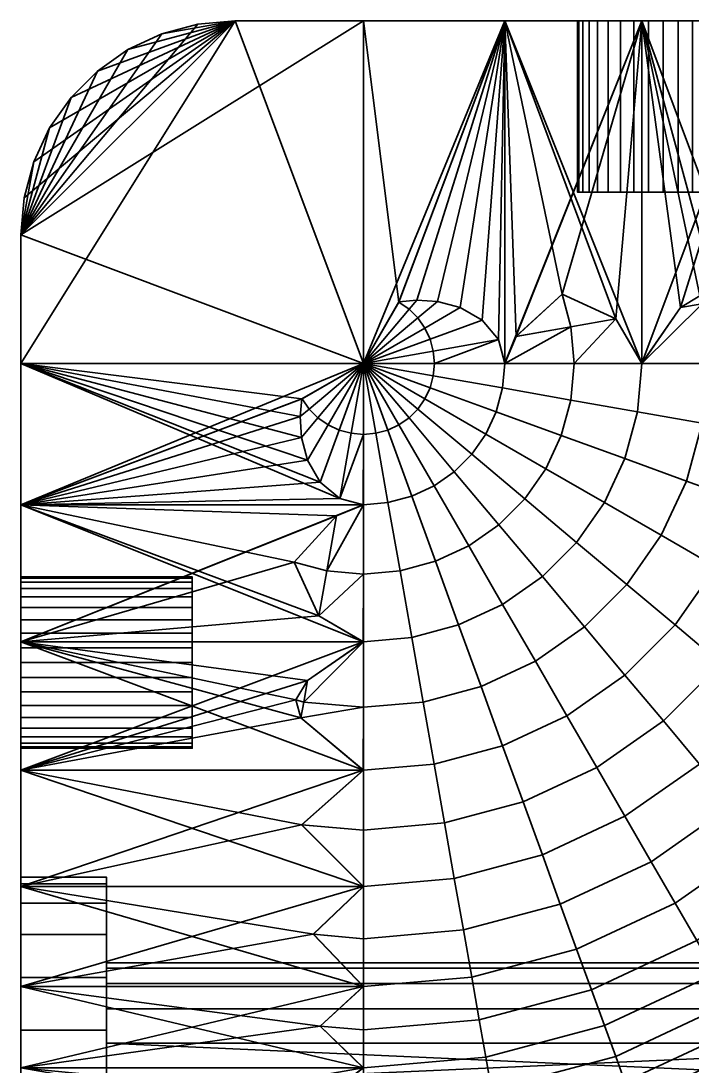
# Model space of a CAD drawing. Header units: millimetres. Extents: x 0 to 30, y -15 to 15.
# Drawn here: x 0 to 7.84, y 2.8 to 15 of the extents above; entities that cross this region are included whole.
import ezdxf

# ---------------------------------------------------------------- set-up
doc = ezdxf.new("R2010")
doc.units = ezdxf.units.MM
doc.layers.add('001', color=4, linetype='Continuous', lineweight=35)

msp = doc.modelspace()

# ---------------------------------------------------------------- meshes
at = {"layer": '001'}
mesh = msp.add_polyface(dxfattribs=at)
corners = [(0, 11, 13.4), (0, 11, 16.4), (0, 12.5, 16.4), (0, 12.5, 13.4), (4, 11, 16.4), (4, 15, 16.4), (2.5, 15, 16.4), (2.066, 14.962, 16.4), (1.645, 14.849, 16.4), (1.25, 14.665, 16.4), (0.893, 14.415, 16.4), (0.585, 14.107, 16.4), (0.335, 13.75, 16.4), (0.151, 13.355, 16.4), (0.038, 12.934, 16.4), (0.038, 12.934, 13.4), (2.5, 15, 13.4), (4, 15, 13.4), (4, 11, 13.4), (0.151, 13.355, 13.4), (0.335, 13.75, 13.4), (0.585, 14.107, 13.4), (0.893, 14.415, 13.4), (1.25, 14.665, 13.4), (1.645, 14.849, 13.4), (2.066, 14.962, 13.4), (7, 15, 14.034), (4.413, 11.717, 16.436), (4, 11, 13.4), (4, 15, 13.4), (5.649, 15, 13.256), (4.414, 11.717, 16.436), (4.414, 11.718, 16.436), (4.532, 11.634, 16.436), (4.621, 11.74, 16.454), (4, 11.001, 13.4), (4.413, 11.718, 13.364), (4.414, 11.717, 13.364), (4.532, 11.634, 13.364), (4.414, 11.718, 13.364), (4.621, 11.74, 13.346), (4.634, 11.532, 16.436), (4.717, 11.414, 16.436), (4.778, 11.283, 16.436), (4.815, 11.144, 16.436), (4.815, 11.144, 13.364), (4.828, 11, 13.364), (4.778, 11.283, 13.364), (4.717, 11.414, 13.364), (4.634, 11.532, 13.364)]
mesh.append_faces([[corners[k] for k in face] for face in [(14, 15, 3, 2), (6, 16, 25, 7), (7, 25, 24, 8), (8, 24, 23, 9), (9, 23, 22, 10), (10, 22, 21, 11), (11, 21, 20, 12), (12, 20, 19, 13), (13, 19, 15, 14), (28, 18, 17, 29), (4, 31, 27), (27, 31, 32), (31, 33, 34, 32), (18, 35, 36, 37), (38, 37, 39, 40), (37, 36, 39), (4, 33, 31), (4, 41, 33), (4, 42, 41), (4, 43, 42), (4, 44, 43), (18, 37, 38), (18, 45, 46), (18, 47, 45), (18, 48, 47), (18, 49, 48), (18, 38, 49)]])
mesh.append_faces([[corners[k] for k in face] for face in [(0, 2, 3), (2, 13, 14), (16, 24, 25), (6, 17, 16), (27, 5, 4), (30, 28, 29)]], dxfattribs={"vtx0": -1})
mesh.append_faces([[corners[k] for k in face] for face in [(6, 26, 17)]], dxfattribs={"vtx0": -1, "vtx1": -1, "vtx2": -1})
mesh.append_faces([[corners[k] for k in face] for face in [(0, 1, 2), (2, 4, 5), (2, 5, 6), (2, 6, 7), (2, 7, 8), (2, 8, 9), (2, 9, 10), (2, 10, 11), (2, 11, 12), (2, 12, 13), (16, 18, 0), (16, 0, 3), (16, 3, 15), (16, 15, 19), (16, 19, 20), (16, 20, 21), (16, 21, 22), (16, 22, 23), (16, 23, 24)]], dxfattribs={"vtx0": -1, "vtx2": -1})
mesh.append_faces([[corners[k] for k in face] for face in [(2, 1, 4), (16, 17, 18)]], dxfattribs={"vtx2": -1})
mesh = msp.add_polyface(dxfattribs=at)
corners = [(4, 15, 16.4), (5.65, 15, 16.544), (10.302, 15, 16.61), (2.5, 15, 16.4), (7.5, 15, 15.9), (7.326, 15, 15.885), (7.158, 15, 15.84), (7, 15, 15.766), (6.857, 15, 15.666), (6.734, 15, 15.543), (6.634, 15, 15.4), (6.56, 15, 15.242), (6.515, 15, 15.074), (6.5, 15, 14.9), (6.515, 15, 14.726), (6.56, 15, 14.558), (6.634, 15, 14.4), (6.734, 15, 14.257), (6.857, 15, 14.134), (7, 15, 14.034), (10.076, 15, 14.032), (5.649, 15, 13.256), (4, 15, 13.4), (4, 15, 13.4), (7.158, 15, 13.96), (7.326, 15, 13.915), (7.5, 15, 13.9), (4.413, 11.717, 16.436), (4.414, 11.718, 16.436), (4.621, 11.74, 16.454), (4.864, 11.725, 16.476), (7.249, 15, 12.827), (5.649, 11.002, 13.256), (4.864, 11.725, 13.324), (4.621, 11.74, 13.346), (4.414, 11.718, 13.364), (4.413, 11.718, 13.364), (7.249, 11, 16.973), (7.249, 15, 16.973), (7.158, 13, 15.84), (7, 13, 15.766), (6.857, 13, 15.666), (6.734, 13, 15.543), (6.634, 13, 15.4), (6.56, 13, 15.242), (6.515, 13, 15.074), (6.5, 13, 14.9), (6.515, 13, 14.726), (6.56, 13, 14.558), (6.634, 13, 14.4), (6.734, 13, 14.257), (6.857, 13, 14.134), (7, 13, 14.034), (7.158, 13, 13.96), (7.5, 13, 15.9)]
mesh.append_faces([[corners[k] for k in face] for face in [(7, 6, 39, 40), (8, 7, 40, 41), (9, 8, 41, 42), (10, 9, 42, 43), (11, 10, 43, 44), (12, 11, 44, 45), (13, 12, 45, 46), (14, 13, 46, 47), (15, 14, 47, 48), (16, 15, 48, 49), (17, 16, 49, 50), (18, 17, 50, 51), (19, 18, 51, 52), (24, 19, 52, 53)]])
mesh.append_faces([[corners[k] for k in face] for face in [(31, 32, 21), (1, 37, 38)]], dxfattribs={"vtx0": -1})
mesh.append_faces([[corners[k] for k in face] for face in [(3, 4, 5), (3, 5, 6), (3, 6, 7), (3, 7, 8), (3, 8, 9), (3, 9, 10), (3, 10, 11), (3, 11, 12), (3, 12, 13), (3, 13, 14), (3, 14, 15), (3, 15, 16), (3, 16, 17), (3, 17, 18), (3, 18, 19), (20, 21, 22), (20, 22, 23), (23, 19, 24), (23, 24, 25), (23, 25, 26), (1, 27, 28), (1, 28, 29), (1, 29, 30), (21, 33, 34), (21, 34, 35), (21, 35, 36), (54, 51, 50), (54, 50, 49), (54, 49, 48), (54, 48, 47), (54, 47, 46), (54, 46, 45), (54, 45, 44), (54, 44, 43), (54, 43, 42), (54, 42, 41)]], dxfattribs={"vtx0": -1, "vtx2": -1})
mesh.append_faces([[corners[k] for k in face] for face in [(0, 1, 2), (3, 0, 4), (1, 0, 27)]], dxfattribs={"vtx1": -1, "vtx2": -1})
mesh = msp.add_polyface(dxfattribs=at)
corners = [(5.65, 15, 16.544), (4.864, 11.725, 16.476), (5.129, 11.652, 16.499), (5.385, 11.504, 16.521), (5.577, 11.278, 16.538), (5.65, 11, 16.544), (7.249, 15, 12.827), (6.948, 11.52, 12.908), (6.319, 11.81, 13.076), (5.78, 11.314, 13.221), (5.649, 11.002, 13.256), (5.649, 15, 13.256), (5.578, 11.278, 13.262), (5.385, 11.504, 13.279), (5.129, 11.652, 13.301), (4.864, 11.725, 13.324), (4.413, 11.718, 13.364), (4, 11.001, 13.4), (4, 11.001, 13.4), (4, 11, 13.4), (5.781, 11.314, 16.58), (6.319, 11.809, 16.724), (6.947, 11.52, 16.892), (7.249, 11, 16.973), (4.532, 11.634, 16.436), (4.634, 11.532, 16.436), (4.621, 11.74, 16.454), (4.717, 11.414, 16.436), (4.778, 11.283, 16.436), (4.815, 11.144, 16.436), (4.828, 11, 16.436), (6.459, 11, 13.076), (6.421, 11.427, 13.076), (7.249, 11.002, 12.827), (7.249, 11, 12.827), (5.65, 11, 13.256), (4.828, 11, 13.364), (4.815, 11.144, 13.364), (4.778, 11.283, 13.364), (4.717, 11.414, 13.364), (4.634, 11.532, 13.364), (4.532, 11.634, 13.364), (4.621, 11.74, 13.346), (6.421, 11.427, 16.724), (6.459, 11, 16.724), (4.815, 10.856, 16.436), (5.625, 10.714, 16.544), (6.421, 10.573, 13.076), (7.2, 10.436, 12.827), (5.625, 10.714, 13.256), (4.815, 10.856, 13.364), (6.421, 10.573, 16.724), (7.2, 10.436, 16.973), (4.778, 10.717, 16.436), (5.55, 10.436, 16.544), (5.55, 10.436, 13.256), (6.31, 10.159, 13.076), (4.778, 10.717, 13.364), (6.31, 10.159, 16.724), (4.717, 10.586, 16.436), (5.429, 10.175, 16.544), (4.717, 10.586, 13.364), (5.429, 10.175, 13.256), (4.634, 10.468, 13.364), (5.264, 9.94, 13.256)]
mesh.append_faces([[corners[k] for k in face] for face in [(24, 25, 1, 26), (25, 27, 2, 1), (27, 28, 3, 2), (28, 29, 4, 3), (29, 30, 5, 4), (32, 8, 7), (8, 32, 9), (37, 38, 13, 12), (38, 39, 14, 13), (39, 40, 15, 14), (40, 41, 42, 15), (21, 43, 22), (20, 43, 21), (43, 44, 23, 22), (5, 44, 43, 20), (30, 45, 46, 5), (47, 31, 34, 48), (49, 35, 31, 47), (50, 36, 35, 49), (44, 51, 52, 23), (5, 46, 51, 44), (45, 53, 54, 46), (55, 49, 47, 56), (57, 50, 49, 55), (46, 54, 58, 51), (53, 59, 60, 54), (61, 57, 55, 62), (63, 61, 62, 64)]])
mesh.append_faces([[corners[k] for k in face] for face in [(0, 4, 5), (31, 33, 34), (35, 32, 31), (36, 10, 35)]], dxfattribs={"vtx0": -1})
mesh.append_faces([[corners[k] for k in face] for face in [(0, 1, 2), (0, 2, 3), (0, 3, 4), (6, 7, 8), (6, 8, 9), (6, 9, 10), (11, 12, 13), (11, 13, 14), (11, 14, 15), (11, 16, 17), (11, 17, 18), (11, 18, 19), (0, 20, 21), (0, 21, 22), (0, 22, 23), (31, 7, 33), (35, 9, 32), (36, 12, 10)]], dxfattribs={"vtx0": -1, "vtx2": -1})
mesh.append_faces([[corners[k] for k in face] for face in [(11, 10, 12), (0, 5, 20), (31, 32, 7), (35, 10, 9), (36, 37, 12)]], dxfattribs={"vtx2": -1})
mesh = msp.add_polyface(dxfattribs=at)
corners = [(10.302, 15, 16.61), (5.65, 15, 16.544), (7.249, 15, 16.973), (10.67, 15, 17.4), (8.75, 15, 17.673), (10.076, 15, 15.768), (7.842, 15, 15.84), (7.674, 15, 15.885), (7.5, 15, 15.9), (4, 15, 16.4), (10, 15, 14.9), (8.485, 15, 15.074), (8.44, 15, 15.242), (8.366, 15, 15.4), (8.266, 15, 15.543), (8.143, 15, 15.666), (8, 15, 15.766), (10.076, 15, 14.032), (8, 15, 14.034), (8.143, 15, 14.134), (8.266, 15, 14.257), (8.366, 15, 14.4), (8.44, 15, 14.558), (8.485, 15, 14.726), (8.5, 15, 14.9), (10.302, 15, 13.19), (5.649, 15, 13.256), (4, 15, 13.4), (7.5, 15, 13.9), (7.674, 15, 13.915), (7.842, 15, 13.96), (7.249, 15, 12.827), (10.67, 15, 12.4), (8.75, 15, 12.127), (10.106, 15, 11.177), (8.75, 11.002, 12.127), (7.249, 11.002, 12.827), (8.75, 11, 17.673), (7.158, 15, 15.84), (7.326, 15, 15.885), (7.326, 13, 15.885), (7.158, 13, 15.84), (7.326, 15, 13.915), (7.158, 15, 13.96), (7.158, 13, 13.96), (7.326, 13, 13.915), (7.5, 13, 13.9), (7.674, 13, 13.915), (7.842, 13, 13.96), (8, 13, 14.034), (8.143, 13, 14.134), (8.266, 13, 14.257), (8.366, 13, 14.4), (8.44, 13, 14.558), (8.485, 13, 14.726), (8.5, 13, 14.9), (8.485, 13, 15.074), (8.44, 13, 15.242), (8.366, 13, 15.4), (8.266, 13, 15.543), (8.143, 13, 15.666), (8, 13, 15.766), (7.842, 13, 15.84), (7.674, 13, 15.885), (7.5, 13, 15.9)]
mesh.append_faces([[corners[k] for k in face] for face in [(38, 39, 40, 41), (42, 43, 44, 45), (28, 42, 45, 46), (29, 28, 46, 47), (30, 29, 47, 48), (18, 30, 48, 49), (19, 18, 49, 50), (20, 19, 50, 51), (21, 20, 51, 52), (22, 21, 52, 53), (23, 22, 53, 54), (24, 23, 54, 55), (11, 24, 55, 56), (12, 11, 56, 57), (13, 12, 57, 58), (14, 13, 58, 59), (15, 14, 59, 60), (16, 15, 60, 61), (6, 16, 61, 62), (7, 6, 62, 63), (8, 7, 63, 64), (39, 8, 64, 40)]])
mesh.append_faces([[corners[k] for k in face] for face in [(34, 35, 33), (33, 36, 31), (2, 37, 4)]], dxfattribs={"vtx0": -1})
mesh.append_faces([[corners[k] for k in face] for face in [(0, 2, 3), (26, 25, 31), (31, 32, 33)]], dxfattribs={"vtx0": -1, "vtx1": -1})
mesh.append_faces([[corners[k] for k in face] for face in [(0, 8, 9), (17, 27, 28)]], dxfattribs={"vtx0": -1, "vtx1": -1, "vtx2": -1})
mesh.append_faces([[corners[k] for k in face] for face in [(0, 1, 2), (3, 2, 4), (0, 6, 7), (0, 7, 8), (5, 11, 12), (5, 12, 13), (5, 13, 14), (5, 14, 15), (5, 15, 16), (5, 16, 6), (10, 18, 19), (10, 19, 20), (10, 20, 21), (10, 21, 22), (10, 22, 23), (10, 23, 24), (10, 24, 11), (17, 28, 29), (17, 29, 30), (17, 30, 18), (31, 25, 32)]], dxfattribs={"vtx0": -1, "vtx2": -1})
mesh.append_faces([[corners[k] for k in face] for face in [(0, 5, 6), (5, 10, 11), (10, 17, 18), (17, 25, 26)]], dxfattribs={"vtx1": -1, "vtx2": -1})
mesh = msp.add_polyface(dxfattribs=at)
corners = [(8.75, 15, 12.127), (8.139, 11.73, 12.412), (7.929, 11.79, 12.51), (7.701, 11.653, 12.616), (7.249, 11.002, 12.827), (7.249, 15, 12.827), (6.948, 11.52, 12.908), (7.249, 15, 16.973), (7.249, 11, 16.973), (7.703, 11.653, 17.185), (7.929, 11.789, 17.29), (8.138, 11.73, 17.387), (8.75, 11, 17.673), (8.015, 11, 12.51), (7.954, 11.697, 12.51), (8.75, 11.002, 12.127), (7.249, 11, 12.827), (7.954, 11.697, 17.29), (8.015, 11, 17.29), (7.5, 13, 15.9), (7.674, 13, 15.885), (7.842, 13, 15.84), (8, 13, 15.766), (8.143, 13, 15.666), (8.266, 13, 15.543), (8.366, 13, 15.4), (8.44, 13, 15.242), (8.485, 13, 15.074), (8.5, 13, 14.9), (8.485, 13, 14.726), (8.44, 13, 14.558), (8.366, 13, 14.4), (8.266, 13, 14.257), (8.143, 13, 14.134), (8, 13, 14.034), (7.842, 13, 13.96), (7.674, 13, 13.915), (7.5, 13, 13.9), (7.326, 13, 13.915), (7.158, 13, 13.96), (7, 13, 14.034), (6.857, 13, 14.134), (6.857, 13, 15.666), (7, 13, 15.766), (7.158, 13, 15.84), (7.326, 13, 15.885), (7.954, 10.303, 12.51), (8.75, 11, 12.127), (8.678, 10.175, 12.127), (7.2, 10.436, 12.827), (7.954, 10.303, 17.29), (8.678, 10.175, 17.673), (7.2, 10.436, 16.973), (7.773, 9.627, 12.51), (8.464, 9.375, 12.127), (7.053, 9.889, 12.827), (7.773, 9.627, 17.29), (8.464, 9.375, 17.673), (7.053, 9.889, 16.973), (7.477, 8.993, 12.51), (8.114, 8.625, 12.127), (6.814, 9.375, 12.827), (7.477, 8.993, 17.29), (8.114, 8.625, 17.673), (6.814, 9.375, 16.973)]
mesh.append_faces([[corners[k] for k in face] for face in [(14, 2, 1), (2, 14, 3), (10, 17, 11), (9, 17, 10), (17, 18, 12, 11), (8, 18, 17, 9), (46, 13, 47, 48), (49, 16, 13, 46), (18, 50, 51, 12), (8, 52, 50, 18), (53, 46, 48, 54), (55, 49, 46, 53), (50, 56, 57, 51), (52, 58, 56, 50), (59, 53, 54, 60), (61, 55, 53, 59), (56, 62, 63, 57), (58, 64, 62, 56)]])
mesh.append_faces([[corners[k] for k in face] for face in [(16, 14, 13), (19, 44, 45)]], dxfattribs={"vtx0": -1})
mesh.append_faces([[corners[k] for k in face] for face in [(0, 1, 2), (0, 2, 3), (0, 3, 4), (7, 9, 10), (7, 10, 11), (7, 11, 12), (13, 1, 15), (16, 3, 14), (19, 21, 22), (19, 22, 23), (19, 23, 24), (19, 24, 25), (19, 25, 26), (19, 26, 27), (19, 27, 28), (19, 28, 29), (19, 29, 30), (19, 30, 31), (19, 31, 32), (19, 32, 33), (19, 33, 34), (19, 34, 35), (19, 35, 36), (19, 36, 37), (19, 37, 38), (19, 38, 39), (19, 39, 40), (19, 40, 41), (19, 42, 43), (19, 43, 44)]], dxfattribs={"vtx0": -1, "vtx2": -1})
mesh.append_faces([[corners[k] for k in face] for face in [(5, 4, 6), (7, 8, 9), (13, 14, 1), (16, 4, 3), (19, 20, 21)]], dxfattribs={"vtx2": -1})
mesh = msp.add_polyface(dxfattribs=at)
corners = [(11, 14, 15.001), (11, 4, 15.001), (11.061, 3.939, 14.307), (11.061, 14, 14.307), (11.241, 3.759, 13.633), (11.241, 14, 13.633), (11.241, 14, 16.369), (11.241, 3.759, 16.369), (11.061, 3.939, 15.696), (11.061, 14, 15.696), (10.839, 8.511, 10.006), (11.167, 9.736, 10.006), (11.664, 9.649, 9.349), (11.313, 8.338, 9.349), (11.456, 6.695, 21.885), (10.596, 5.466, 21.885), (10.839, 5.262, 22.651), (11.731, 6.536, 22.651), (8.318, 5.854, 19.182), (7.359, 5.182, 19.182), (7.639, 4.698, 19.794), (8.678, 5.425, 19.794), (7.925, 6.322, 18.623), (7.053, 5.712, 18.623), (7.503, 6.826, 18.118), (6.724, 6.281, 18.118), (6.724, 6.281, 11.682), (7.503, 6.826, 11.682), (7.925, 6.322, 11.177), (7.053, 5.712, 11.177), (7.359, 5.182, 10.618), (8.318, 5.854, 10.618), (8.678, 5.425, 10.006), (7.639, 4.698, 10.006), (10.596, 5.466, 7.915), (11.456, 6.695, 7.915), (11.731, 6.536, 7.149), (10.839, 5.262, 7.149), (10.739, 7.109, 9.349), (11.731, 8.186, 8.65), (11.125, 6.886, 8.65), (10.302, 7.361, 10.006), (9.818, 7.641, 10.618), (10.312, 8.702, 10.618), (9.288, 7.947, 11.177), (9.738, 8.911, 11.177), (8.719, 8.276, 11.682), (9.12, 9.136, 11.682), (8.114, 8.625, 12.127), (8.464, 9.375, 12.127), (9.12, 9.136, 18.118), (8.719, 8.276, 18.118), (9.288, 7.947, 18.623), (9.738, 8.911, 18.623), (8.464, 9.375, 17.673), (8.114, 8.625, 17.673), (10.312, 8.702, 19.182), (9.818, 7.641, 19.182), (10.302, 7.361, 19.794), (10.839, 8.511, 19.794), (11.313, 8.338, 20.451), (10.739, 7.109, 20.451), (11.125, 6.886, 21.15), (11.731, 8.186, 21.15), (10.302, 5.712, 21.15), (9.288, 4.698, 21.15), (9.534, 4.404, 21.885), (9.961, 5.998, 20.451), (9.002, 5.039, 20.451), (9.575, 6.322, 19.794), (9.146, 6.682, 19.182), (8.678, 7.075, 18.623), (8.174, 7.497, 18.118), (7.639, 7.947, 17.673), (7.053, 7.361, 17.673), (8.174, 7.497, 11.682), (8.678, 7.075, 11.177), (7.053, 7.361, 12.127), (7.639, 7.947, 12.127), (9.146, 6.682, 10.618), (9.575, 6.322, 10.006), (9.002, 5.039, 9.349), (9.961, 5.998, 9.349), (10.302, 5.712, 8.65), (9.288, 4.698, 8.65), (9.534, 4.404, 7.915), (7.076, 8.419, 12.51), (7.477, 8.993, 12.51), (7.477, 8.993, 17.29), (7.076, 8.419, 17.29)]
mesh.append_faces([[corners[k] for k in face] for face in [(0, 1, 2, 3), (3, 2, 4, 5), (6, 7, 8, 9), (9, 8, 1, 0), (10, 11, 12, 13), (14, 15, 16, 17), (18, 19, 20, 21), (22, 23, 19, 18), (24, 25, 23, 22), (26, 27, 28, 29), (30, 31, 32, 33), (29, 28, 31, 30), (34, 35, 36, 37), (38, 13, 39, 40), (41, 10, 13, 38), (42, 43, 10, 41), (44, 45, 43, 42), (46, 47, 45, 44), (48, 49, 47, 46), (50, 51, 52, 53), (54, 55, 51, 50), (56, 57, 58, 59), (53, 52, 57, 56), (60, 61, 62, 63), (59, 58, 61, 60), (62, 64, 15, 14), (64, 65, 66, 15), (67, 68, 65, 64), (69, 21, 68, 67), (70, 18, 21, 69), (71, 22, 18, 70), (72, 24, 22, 71), (73, 74, 24, 72), (27, 75, 76, 28), (77, 78, 75, 27), (31, 79, 80, 32), (28, 76, 79, 31), (81, 82, 83, 84), (32, 80, 82, 81), (84, 83, 34, 85), (83, 40, 35, 34), (82, 38, 40, 83), (80, 41, 38, 82), (79, 42, 41, 80), (76, 44, 42, 79), (75, 46, 44, 76), (78, 48, 46, 75), (86, 87, 48, 78), (88, 89, 73, 55), (51, 72, 71, 52), (55, 73, 72, 51), (57, 70, 69, 58), (52, 71, 70, 57), (61, 67, 64, 62), (58, 69, 67, 61)]])
mesh = msp.add_polyface(dxfattribs=at)
corners = [(0, 11, 13.4), (0, 9.351, 16.544), (0, 11, 16.4), (0, 11, 16.4), (3.348, 9.871, 16.499), (3.275, 10.136, 16.476), (3.26, 10.379, 16.454), (3.282, 10.586, 16.436), (3.282, 10.587, 16.436), (3.999, 11, 16.4), (3.999, 11, 16.4), (4, 11, 16.4), (4, 11, 16.4), (0, 9.35, 13.256), (4, 11, 13.4), (3.283, 10.587, 13.364), (3.283, 10.586, 16.436), (3.468, 10.366, 16.436), (3.366, 10.468, 16.436), (3.283, 10.586, 13.364), (3.282, 10.586, 13.364), (3.366, 10.468, 13.364), (3.26, 10.379, 13.346), (3.468, 10.366, 13.364), (3.275, 10.136, 13.324), (3.856, 10.185, 16.436), (4, 10.172, 16.436), (3.717, 10.222, 16.436), (3.586, 10.283, 16.436), (4, 11, 13.4), (4, 11.001, 13.4), (3.586, 10.283, 13.364), (3.717, 10.222, 13.364), (3.856, 10.185, 13.364), (4, 10.172, 13.364), (4, 11.001, 13.4), (4.144, 10.185, 16.436), (4.828, 11, 16.436), (4.815, 11.144, 16.436), (4.144, 10.185, 13.364), (4.283, 10.222, 16.436), (4.815, 10.856, 16.436), (4.283, 10.222, 13.364), (4.828, 11, 13.364), (4.815, 10.856, 13.364), (4.414, 10.283, 16.436), (4.778, 10.717, 16.436), (4.414, 10.283, 13.364), (4.778, 10.717, 13.364), (4.532, 10.366, 16.436), (4.717, 10.586, 16.436), (4.532, 10.366, 13.364), (4.717, 10.586, 13.364), (4.634, 10.468, 16.436), (4.634, 10.468, 13.364)]
mesh.append_faces([[corners[k] for k in face] for face in [(11, 12, 3, 2), (12, 9, 8, 16), (12, 10, 9), (12, 11, 10), (17, 18, 6, 5), (18, 16, 7, 6), (16, 8, 7), (14, 19, 15), (15, 19, 20), (19, 21, 22, 20), (21, 23, 24, 22), (12, 16, 18), (12, 25, 26), (12, 27, 25), (12, 28, 27), (12, 17, 28), (12, 18, 17), (14, 29, 30), (14, 21, 19), (14, 23, 21), (14, 31, 23), (14, 32, 31), (14, 33, 32), (14, 34, 33), (14, 30, 35), (12, 26, 36), (12, 37, 38), (14, 39, 34), (12, 36, 40), (12, 41, 37), (14, 42, 39), (14, 43, 44), (12, 40, 45), (12, 46, 41), (14, 47, 42), (14, 44, 48), (12, 45, 49), (12, 50, 46), (14, 51, 47), (14, 48, 52), (12, 49, 53), (12, 53, 50), (14, 54, 51), (14, 52, 54)]])
mesh.append_faces([[corners[k] for k in face] for face in [(2, 10, 11)]], dxfattribs={"vtx0": -1})
mesh.append_faces([[corners[k] for k in face] for face in [(0, 1, 2), (0, 2, 3), (2, 4, 5), (2, 5, 6), (2, 6, 7), (2, 7, 8), (2, 8, 9), (2, 9, 10), (13, 14, 15)]], dxfattribs={"vtx0": -1, "vtx2": -1})
mesh.append_faces([[corners[k] for k in face] for face in [(13, 0, 14)]], dxfattribs={"vtx2": -1})
mesh = msp.add_polyface(dxfattribs=at)
corners = [(0, 9.35, 13.256), (0, 7.751, 12.827), (0, 7.849, 13.96), (0, 8.007, 14.034), (0, 8.149, 14.134), (0, 8.273, 14.257), (0, 8.373, 14.4), (0, 8.446, 14.558), (0, 8.491, 14.726), (0, 8.507, 14.9), (0, 9.351, 16.544), (0, 11, 13.4), (0, 8.491, 15.074), (0, 8.446, 15.242), (0, 8.373, 15.4), (0, 8.273, 15.543), (0, 8.149, 15.666), (0, 8.007, 15.766), (0, 7.849, 15.84), (0, 7.751, 16.973), (3.48, 8.052, 16.892), (3.19, 8.681, 16.724), (3.998, 9.351, 16.544), (0, 11, 16.4), (3.722, 9.422, 16.538), (3.283, 10.587, 13.364), (3.282, 10.586, 13.364), (3.26, 10.379, 13.346), (3.275, 10.136, 13.324), (3.348, 9.871, 13.301), (3.191, 8.681, 13.076), (3.48, 8.053, 12.908), (4, 7.751, 12.827), (2, 7.849, 13.96), (2, 8.007, 14.034), (2, 8.149, 14.134), (2, 8.273, 14.257), (2, 8.373, 14.4), (2, 8.446, 14.558), (2, 8.491, 14.726), (2, 8.507, 14.9), (2, 8.491, 15.074), (2, 8.446, 15.242), (2, 8.373, 15.4), (2, 8.273, 15.543), (2, 8.149, 15.666), (2, 8.007, 15.766), (2, 7.849, 15.84), (2, 7.507, 15.9)]
mesh.append_faces([[corners[k] for k in face] for face in [(3, 2, 33, 34), (4, 3, 34, 35), (5, 4, 35, 36), (6, 5, 36, 37), (7, 6, 37, 38), (8, 7, 38, 39), (9, 8, 39, 40), (12, 9, 40, 41), (13, 12, 41, 42), (14, 13, 42, 43), (15, 14, 43, 44), (16, 15, 44, 45), (17, 16, 45, 46), (18, 17, 46, 47)]])
mesh.append_faces([[corners[k] for k in face] for face in [(19, 22, 10), (0, 32, 1)]], dxfattribs={"vtx0": -1})
mesh.append_faces([[corners[k] for k in face] for face in [(0, 10, 11), (10, 18, 19)]], dxfattribs={"vtx0": -1, "vtx1": -1})
mesh.append_faces([[corners[k] for k in face] for face in [(0, 9, 10)]], dxfattribs={"vtx0": -1, "vtx1": -1, "vtx2": -1})
mesh.append_faces([[corners[k] for k in face] for face in [(0, 2, 3), (0, 3, 4), (0, 4, 5), (0, 5, 6), (0, 6, 7), (0, 7, 8), (0, 8, 9), (10, 9, 12), (10, 12, 13), (10, 13, 14), (10, 14, 15), (10, 15, 16), (10, 16, 17), (10, 17, 18), (19, 20, 21), (0, 25, 26), (0, 26, 27), (0, 27, 28), (0, 28, 29), (0, 30, 31), (48, 47, 46), (48, 46, 45), (48, 45, 44), (48, 44, 43), (48, 43, 42), (48, 42, 41), (48, 41, 40), (48, 40, 39), (48, 39, 38), (48, 38, 37), (48, 37, 36), (48, 36, 35), (48, 35, 34), (48, 34, 33)]], dxfattribs={"vtx0": -1, "vtx2": -1})
mesh.append_faces([[corners[k] for k in face] for face in [(0, 1, 2), (23, 10, 24)]], dxfattribs={"vtx1": -1, "vtx2": -1})
mesh = msp.add_polyface(dxfattribs=at)
corners = [(0, 6.25, 17.673), (3.347, 7.299, 17.184), (3.998, 7.751, 16.973), (0, 7.751, 16.973), (3.48, 8.052, 16.892), (3.19, 8.681, 16.724), (3.686, 9.22, 16.579), (3.998, 9.351, 16.544), (0, 11, 16.4), (3.722, 9.422, 16.538), (3.496, 9.615, 16.521), (3.348, 9.871, 16.499), (0, 9.351, 16.544), (0, 9.35, 13.256), (3.348, 9.871, 13.301), (3.496, 9.615, 13.279), (3.722, 9.423, 13.262), (4, 9.35, 13.256), (3.686, 9.219, 13.22), (3.191, 8.681, 13.076), (3.48, 8.053, 12.908), (4, 7.751, 12.827), (0, 7.751, 12.827), (3.347, 7.297, 12.615), (3.27, 6.862, 12.413), (4, 6.25, 12.127), (4, 6.985, 17.29), (3.303, 7.046, 17.29), (3.27, 6.861, 17.388), (4, 7.751, 16.973), (3.21, 7.071, 17.29), (4, 8.541, 16.724), (3.573, 8.579, 16.724), (4, 9.35, 16.544), (4, 10.172, 16.436), (3.856, 10.185, 16.436), (3.717, 10.222, 16.436), (3.586, 10.283, 16.436), (3.468, 10.366, 16.436), (3.275, 10.136, 16.476), (3.468, 10.366, 13.364), (3.586, 10.283, 13.364), (3.275, 10.136, 13.324), (3.717, 10.222, 13.364), (3.856, 10.185, 13.364), (4, 10.172, 13.364), (3.573, 8.579, 13.076), (4, 8.541, 13.076), (3.211, 7.071, 12.51), (3.303, 7.046, 12.51), (4, 6.985, 12.51), (4.564, 7.8, 16.973), (4.697, 7.046, 17.29), (4.427, 8.579, 16.724), (4.286, 9.375, 16.544), (4.144, 10.185, 16.436), (4.144, 10.185, 13.364), (4.286, 9.375, 13.256), (4.427, 8.579, 13.076), (4.564, 7.8, 12.827), (4.697, 7.046, 12.51)]
mesh.append_faces([[corners[k] for k in face] for face in [(27, 30, 28), (30, 27, 1), (32, 5, 4), (5, 32, 6), (35, 36, 10, 9), (36, 37, 11, 10), (37, 38, 39, 11), (40, 41, 14, 42), (41, 43, 15, 14), (43, 44, 16, 15), (44, 45, 17, 16), (19, 46, 20), (18, 46, 19), (46, 47, 21, 20), (17, 47, 46, 18), (48, 49, 24), (23, 49, 48), (49, 50, 25, 24), (21, 50, 49, 23), (51, 29, 26, 52), (53, 31, 29, 51), (54, 33, 31, 53), (55, 34, 33, 54), (45, 56, 57, 17), (47, 58, 59, 21), (17, 57, 58, 47), (21, 59, 60, 50)]])
mesh.append_faces([[corners[k] for k in face] for face in [(9, 12, 7), (13, 16, 17), (29, 27, 26), (31, 2, 29), (33, 32, 31), (34, 7, 33)]], dxfattribs={"vtx0": -1})
mesh.append_faces([[corners[k] for k in face] for face in [(0, 1, 2), (3, 5, 6), (3, 6, 7), (8, 9, 10), (8, 10, 11), (13, 14, 15), (13, 15, 16), (13, 18, 19), (13, 20, 21), (22, 24, 25), (29, 1, 27), (31, 4, 2), (33, 6, 32), (34, 9, 7)]], dxfattribs={"vtx0": -1, "vtx2": -1})
mesh.append_faces([[corners[k] for k in face] for face in [(3, 2, 4), (13, 17, 18), (22, 21, 23), (26, 27, 28), (29, 2, 1), (31, 32, 4), (33, 7, 6), (34, 35, 9)]], dxfattribs={"vtx2": -1})
mesh = msp.add_polyface(dxfattribs=at)
corners = [(5.373, 7.227, 17.29), (4.697, 7.046, 17.29), (4.825, 6.322, 17.673), (5.625, 6.536, 17.673), (5.111, 7.947, 16.973), (4.564, 7.8, 16.973), (4.841, 8.69, 16.724), (4.427, 8.579, 16.724), (4.564, 9.45, 16.544), (4.286, 9.375, 16.544), (4.283, 10.222, 16.436), (4.144, 10.185, 16.436), (4.144, 10.185, 13.364), (4.283, 10.222, 13.364), (4.564, 9.45, 13.256), (4.286, 9.375, 13.256), (4.427, 8.579, 13.076), (4.841, 8.69, 13.076), (5.111, 7.947, 12.827), (4.564, 7.8, 12.827), (4.697, 7.046, 12.51), (5.373, 7.227, 12.51), (5.625, 6.536, 12.127), (4.825, 6.322, 12.127), (6.007, 7.523, 17.29), (6.375, 6.886, 17.673), (5.625, 8.186, 16.973), (5.229, 8.871, 16.724), (4.825, 9.571, 16.544), (4.414, 10.283, 16.436), (4.414, 10.283, 13.364), (4.825, 9.571, 13.256), (5.229, 8.871, 13.076), (5.625, 8.186, 12.827), (6.007, 7.523, 12.51), (6.375, 6.886, 12.127), (6.31, 10.159, 13.076), (6.421, 10.573, 13.076), (7.2, 10.436, 12.827), (7.053, 9.889, 12.827), (6.421, 10.573, 16.724), (6.31, 10.159, 16.724), (7.053, 9.889, 16.973), (7.2, 10.436, 16.973), (7.053, 7.361, 17.673), (6.724, 6.281, 18.118), (7.503, 6.826, 18.118), (6.581, 7.924, 17.29), (6.089, 8.511, 16.973), (5.58, 9.116, 16.724), (5.06, 9.736, 16.544), (4.532, 10.366, 16.436), (4.532, 10.366, 13.364), (5.06, 9.736, 13.256), (5.58, 9.116, 13.076), (6.089, 8.511, 12.827), (6.581, 7.924, 12.51), (7.053, 7.361, 12.127), (7.503, 6.826, 11.682), (6.724, 6.281, 11.682), (6.129, 9.771, 13.076), (6.814, 9.375, 12.827), (5.429, 10.175, 13.256), (5.55, 10.436, 13.256), (6.129, 9.771, 16.724), (6.814, 9.375, 16.973), (5.55, 10.436, 16.544), (5.429, 10.175, 16.544), (7.076, 8.419, 17.29), (7.639, 7.947, 17.673), (6.489, 8.911, 16.973), (5.884, 9.42, 16.724), (5.264, 9.94, 16.544), (4.634, 10.468, 16.436), (4.717, 10.586, 16.436), (4.634, 10.468, 13.364), (5.264, 9.94, 13.256), (5.884, 9.42, 13.076), (6.489, 8.911, 12.827), (7.076, 8.419, 12.51), (7.639, 7.947, 12.127), (7.477, 8.993, 12.51), (7.477, 8.993, 17.29)]
mesh.append_faces([[corners[k] for k in face] for face in [(0, 1, 2, 3), (4, 5, 1, 0), (6, 7, 5, 4), (8, 9, 7, 6), (10, 11, 9, 8), (12, 13, 14, 15), (16, 17, 18, 19), (15, 14, 17, 16), (20, 21, 22, 23), (19, 18, 21, 20), (24, 0, 3, 25), (26, 4, 0, 24), (27, 6, 4, 26), (28, 8, 6, 27), (29, 10, 8, 28), (13, 30, 31, 14), (17, 32, 33, 18), (14, 31, 32, 17), (21, 34, 35, 22), (18, 33, 34, 21), (36, 37, 38, 39), (40, 41, 42, 43), (44, 25, 45, 46), (47, 24, 25, 44), (48, 26, 24, 47), (49, 27, 26, 48), (50, 28, 27, 49), (51, 29, 28, 50), (30, 52, 53, 31), (32, 54, 55, 33), (31, 53, 54, 32), (34, 56, 57, 35), (33, 55, 56, 34), (35, 57, 58, 59), (60, 36, 39, 61), (62, 63, 36, 60), (41, 64, 65, 42), (66, 67, 64, 41), (68, 47, 44, 69), (70, 48, 47, 68), (71, 49, 48, 70), (72, 50, 49, 71), (73, 51, 50, 72), (74, 73, 72, 67), (52, 75, 76, 53), (54, 77, 78, 55), (53, 76, 77, 54), (56, 79, 80, 57), (55, 78, 79, 56), (78, 61, 81, 79), (77, 60, 61, 78), (76, 62, 60, 77), (64, 71, 70, 65), (67, 72, 71, 64), (65, 70, 68, 82)]])
mesh = msp.add_polyface(dxfattribs=at)
corners = [(0, 7.751, 12.827), (0, 6.25, 12.127), (0, 6.741, 14.257), (0, 6.864, 14.134), (0, 7.007, 14.034), (0, 7.165, 13.96), (0, 7.333, 13.915), (0, 7.507, 13.9), (0, 7.68, 13.915), (0, 7.849, 13.96), (0, 6.25, 17.673), (0, 7.751, 16.973), (0, 6.741, 15.543), (0, 7.849, 15.84), (0, 7.68, 15.885), (0, 7.507, 15.9), (0, 7.333, 15.885), (0, 7.165, 15.84), (0, 7.007, 15.766), (0, 6.864, 15.666), (3.21, 7.071, 17.29), (3.347, 7.299, 17.184), (3.998, 7.751, 16.973), (3.347, 7.297, 12.615), (3.211, 7.071, 12.51), (3.27, 6.862, 12.413), (2, 7.333, 15.885), (2, 7.165, 15.84), (2, 7.007, 15.766), (2, 6.864, 15.666), (2, 6.741, 15.543), (2, 6.741, 14.257), (2, 6.864, 14.134), (2, 7.007, 14.034), (2, 7.165, 13.96), (2, 7.333, 13.915), (2, 7.507, 13.9), (2, 7.68, 13.915), (2, 7.849, 13.96), (2, 7.849, 15.84), (2, 7.68, 15.885), (2, 7.507, 15.9), (2, 6.641, 14.4), (2, 6.567, 14.558), (2, 6.522, 14.726), (2, 6.507, 14.9), (2, 6.522, 15.074), (2, 6.567, 15.242), (2, 6.641, 15.4)]
mesh.append_faces([[corners[k] for k in face] for face in [(17, 16, 26, 27), (18, 17, 27, 28), (19, 18, 28, 29), (12, 19, 29, 30), (3, 2, 31, 32), (4, 3, 32, 33), (5, 4, 33, 34), (6, 5, 34, 35), (7, 6, 35, 36), (8, 7, 36, 37), (9, 8, 37, 38), (14, 13, 39, 40), (15, 14, 40, 41), (16, 15, 41, 26)]])
mesh.append_faces([[corners[k] for k in face] for face in [(10, 22, 11), (41, 27, 26)]], dxfattribs={"vtx0": -1})
mesh.append_faces([[corners[k] for k in face] for face in [(0, 2, 3), (0, 3, 4), (0, 4, 5), (0, 5, 6), (0, 6, 7), (0, 7, 8), (0, 8, 9), (11, 13, 14), (11, 14, 15), (11, 15, 16), (11, 16, 17), (11, 17, 18), (11, 18, 19), (11, 19, 12), (10, 20, 21), (0, 23, 24), (0, 24, 25), (41, 38, 37), (41, 37, 36), (41, 36, 35), (41, 35, 34), (41, 34, 33), (41, 33, 32), (41, 32, 31), (41, 31, 42), (41, 42, 43), (41, 43, 44), (41, 44, 45), (41, 45, 46), (41, 46, 47), (41, 47, 48), (41, 48, 30), (41, 30, 29), (41, 29, 28), (41, 28, 27)]], dxfattribs={"vtx0": -1, "vtx2": -1})
mesh.append_faces([[corners[k] for k in face] for face in [(0, 1, 2), (10, 11, 12)]], dxfattribs={"vtx1": -1, "vtx2": -1})
mesh.append_faces([[corners[k] for k in face] for face in [(41, 40, 39)]], dxfattribs={"vtx2": -1})
mesh = msp.add_polyface(dxfattribs=at)
corners = [(0, 4.33, 12.4), (0, 4.698, 13.19), (0, 4.894, 11.177), (0, 4.924, 14.032), (0, 6.25, 12.127), (0, 5, 14.9), (0, 6.25, 17.673), (0, 4.924, 15.768), (0, 4.894, 18.623), (0, 4.698, 16.61), (0, 4.33, 17.4), (0, 3.83, 11.686), (0, 3.723, 10.006), (0, 6.741, 15.543), (0, 6.641, 15.4), (0, 6.567, 15.242), (0, 6.522, 15.074), (0, 6.507, 14.9), (0, 6.522, 14.726), (0, 6.567, 14.558), (0, 6.641, 14.4), (0, 6.741, 14.257), (0, 3.83, 18.114), (0, 3.723, 19.794), (3.998, 4.894, 18.623), (3.998, 6.25, 17.673), (0, 7.751, 12.827), (4, 6.25, 12.127), (4, 4.894, 11.177), (4, 3.723, 10.006), (1, 3.83, 11.686), (1, 4.33, 12.4), (1, 4.698, 13.19), (1, 4.924, 14.032), (1, 5, 14.9), (1, 4.924, 15.768), (1, 4.698, 16.61), (1, 4.33, 17.4), (1, 3.83, 18.114), (2, 6.741, 15.543), (2, 6.641, 15.4), (2, 6.567, 15.242), (2, 6.522, 15.074), (2, 6.507, 14.9), (2, 6.522, 14.726), (2, 6.567, 14.558), (2, 6.641, 14.4), (2, 6.741, 14.257), (1, 4, 15.001), (1, 3.939, 15.696), (1, 3.759, 13.633), (1, 3.939, 14.307), (1, 3.759, 16.369)]
mesh.append_faces([[corners[k] for k in face] for face in [(0, 11, 30, 31), (1, 0, 31, 32), (3, 1, 32, 33), (5, 3, 33, 34), (7, 5, 34, 35), (9, 7, 35, 36), (10, 9, 36, 37), (22, 10, 37, 38), (14, 13, 39, 40), (15, 14, 40, 41), (16, 15, 41, 42), (17, 16, 42, 43), (18, 17, 43, 44), (19, 18, 44, 45), (20, 19, 45, 46), (21, 20, 46, 47)]])
mesh.append_faces([[corners[k] for k in face] for face in [(23, 24, 8), (8, 25, 6), (26, 27, 4), (4, 28, 2), (2, 29, 12)]], dxfattribs={"vtx0": -1})
mesh.append_faces([[corners[k] for k in face] for face in [(2, 3, 4), (6, 7, 8), (0, 2, 11), (22, 8, 10), (35, 32, 36), (36, 31, 37), (30, 51, 31)]], dxfattribs={"vtx0": -1, "vtx1": -1})
mesh.append_faces([[corners[k] for k in face] for face in [(4, 5, 6), (6, 18, 4), (37, 31, 48)]], dxfattribs={"vtx0": -1, "vtx1": -1, "vtx2": -1})
mesh.append_faces([[corners[k] for k in face] for face in [(2, 1, 3), (4, 3, 5), (6, 5, 7), (8, 7, 9), (8, 9, 10), (11, 2, 12), (6, 13, 14), (6, 14, 15), (6, 15, 16), (6, 16, 17), (6, 17, 18), (4, 18, 19), (4, 19, 20), (4, 20, 21), (22, 23, 8), (35, 33, 32), (36, 32, 31), (37, 48, 49), (30, 50, 51), (31, 51, 48), (38, 49, 52)]], dxfattribs={"vtx0": -1, "vtx2": -1})
mesh.append_faces([[corners[k] for k in face] for face in [(34, 33, 35)]], dxfattribs={"vtx1": -1})
mesh.append_faces([[corners[k] for k in face] for face in [(0, 1, 2), (38, 37, 49)]], dxfattribs={"vtx1": -1, "vtx2": -1})
mesh = msp.add_polyface(dxfattribs=at)
corners = [(0, 3.723, 19.794), (3.998, 3.723, 19.794), (3.413, 4.334, 19.182), (3.998, 4.894, 18.623), (0, 4.894, 18.623), (3.277, 5.614, 18.118), (3.998, 6.25, 17.673), (0, 6.25, 17.673), (3.27, 6.861, 17.388), (3.21, 7.071, 17.29), (0, 6.25, 12.127), (4, 6.25, 12.127), (3.28, 5.614, 11.682), (4, 4.894, 11.177), (0, 4.894, 11.177), (3.416, 4.334, 10.618), (4, 3.723, 10.006), (0, 3.723, 10.006), (3.496, 3.262, 9.349), (4, 4.282, 19.182), (4, 3.723, 19.794), (4, 4.894, 18.623), (4, 5.551, 18.118), (4, 6.25, 17.673), (4, 6.985, 17.29), (4, 5.551, 11.682), (4, 4.282, 10.618), (5.166, 4.385, 19.182), (5.264, 3.833, 19.794), (5.06, 4.986, 18.623), (4.946, 5.634, 18.118), (4.825, 6.322, 17.673), (4.697, 7.046, 17.29), (4, 6.985, 12.51), (4.697, 7.046, 12.51), (4.825, 6.322, 12.127), (4.946, 5.634, 11.682), (5.06, 4.986, 11.177), (5.166, 4.385, 10.618), (5.264, 3.833, 10.006), (11, 4, 15.001), (1, 4, 15.001), (1, 3.939, 14.307), (11.061, 3.939, 14.307), (1, 3.759, 13.633), (11.241, 3.759, 13.633), (1, 3.464, 13.001), (11.536, 3.464, 13.001), (11.536, 3.464, 17.001), (1, 3.464, 17.001), (1, 3.759, 16.369), (11.241, 3.759, 16.369), (1, 3.939, 15.696), (11.061, 3.939, 15.696), (6.489, 4.161, 19.794), (5.351, 3.336, 20.451), (6.662, 3.687, 20.451), (6.298, 4.688, 19.182), (6.089, 5.262, 18.623), (5.864, 5.88, 18.118), (5.625, 6.536, 17.673), (5.864, 5.88, 11.682), (6.089, 5.262, 11.177), (5.625, 6.536, 12.127), (6.298, 4.688, 10.618), (6.489, 4.161, 10.006), (6.662, 3.687, 9.349), (5.351, 3.336, 9.349), (7.359, 5.182, 19.182), (7.639, 4.698, 19.794), (7.053, 5.712, 18.623), (6.724, 6.281, 18.118), (6.375, 6.886, 17.673), (6.724, 6.281, 11.682), (7.053, 5.712, 11.177), (6.375, 6.886, 12.127), (7.359, 5.182, 10.618), (7.639, 4.698, 10.006)]
mesh.append_faces([[corners[k] for k in face] for face in [(19, 2, 1, 20), (21, 3, 2, 19), (22, 5, 3, 21), (23, 6, 5, 22), (12, 25, 13), (11, 25, 12), (15, 26, 16), (13, 26, 15), (27, 19, 20, 28), (29, 21, 19, 27), (30, 22, 21, 29), (31, 23, 22, 30), (32, 24, 23, 31), (33, 34, 35, 11), (25, 36, 37, 13), (11, 35, 36, 25), (26, 38, 39, 16), (13, 37, 38, 26), (40, 41, 42, 43), (43, 42, 44, 45), (45, 44, 46, 47), (48, 49, 50, 51), (51, 50, 52, 53), (53, 52, 41, 40), (54, 28, 55, 56), (57, 27, 28, 54), (58, 29, 27, 57), (59, 30, 29, 58), (60, 31, 30, 59), (36, 61, 62, 37), (35, 63, 61, 36), (38, 64, 65, 39), (37, 62, 64, 38), (39, 65, 66, 67), (68, 57, 54, 69), (70, 58, 57, 68), (71, 59, 58, 70), (72, 60, 59, 71), (61, 73, 74, 62), (63, 75, 73, 61), (64, 76, 77, 65), (62, 74, 76, 64)]])
mesh.append_faces([[corners[k] for k in face] for face in [(24, 6, 23)]], dxfattribs={"vtx0": -1})
mesh.append_faces([[corners[k] for k in face] for face in [(0, 2, 3), (4, 5, 6), (7, 8, 9), (10, 12, 13), (14, 15, 16), (24, 8, 6)]], dxfattribs={"vtx0": -1, "vtx2": -1})
mesh.append_faces([[corners[k] for k in face] for face in [(0, 1, 2), (4, 3, 5), (7, 6, 8), (10, 11, 12), (14, 13, 15), (17, 16, 18)]], dxfattribs={"vtx2": -1})
mesh = msp.add_polyface(dxfattribs=at)
corners = [(8.75, 2.773, 29.9), (7.249, 2.073, 29.9), (7.326, 0.994, 29.9), (7.5, 1.01, 29.9), (7.674, 0.994, 29.9), (7.842, 0.949, 29.9), (8, 0.876, 29.9), (8.143, 0.776, 29.9), (8.266, 0.652, 29.9), (8.366, 0.51, 29.9), (7, 0.876, 29.9), (7.158, 0.949, 29.9), (8.75, 2.773, -0.1), (10.106, 3.723, -0.1), (8.75, -2.773, -0.1), (8.44, 0.352, -0.1), (8.366, 0.51, -0.1), (8.266, 0.652, -0.1), (8.143, 0.776, -0.1), (8, 0.876, -0.1), (7.842, 0.949, -0.1), (7.674, 0.994, -0.1), (7.5, 1.01, -0.1), (7.326, 0.994, -0.1), (7.249, 2.073, -0.1), (7.158, 0.949, -0.1), (7, 0.876, -0.1), (8.75, 2.773, 25.9), (7.249, 2.073, 25.9), (7.249, 2.073, 3.9), (8.75, 2.773, 3.9), (8.732, 2.804, 25.072), (7.237, 2.107, 25.072), (7.237, 2.107, 4.728), (8.732, 2.804, 4.728), (10.014, 3.833, 24.25), (8.678, 2.898, 24.25), (10.083, 3.75, 25.072), (7.2, 2.209, 24.25), (11.936, 3.064, 12.43), (1, 2.571, 11.937), (11.936, 2.571, 11.937), (11.936, 2.571, 18.066), (1, 3.064, 17.572), (11.936, 3.064, 17.572), (7.2, 2.209, 5.55), (8.678, 2.898, 5.55), (9.898, 3.971, 23.441), (8.588, 3.053, 23.441), (7.138, 2.377, 23.441), (7.138, 2.377, 6.359), (8.588, 3.053, 6.359), (9.898, 3.971, 6.359), (10.014, 3.833, 5.55), (9.738, 4.161, 22.651), (8.464, 3.269, 22.651), (7.053, 2.611, 22.651), (8.305, 3.544, 21.885), (6.945, 2.909, 21.885), (8.114, 3.875, 21.15), (6.814, 3.269, 21.15), (7.891, 4.261, 20.451), (6.662, 3.687, 20.451), (7.639, 4.698, 19.794), (6.489, 4.161, 19.794), (6.662, 3.687, 9.349), (7.891, 4.261, 9.349), (8.114, 3.875, 8.65), (6.814, 3.269, 8.65), (6.489, 4.161, 10.006), (7.639, 4.698, 10.006), (6.945, 2.909, 7.915), (8.305, 3.544, 7.915), (8.464, 3.269, 7.149), (7.053, 2.611, 7.149), (9.738, 4.161, 7.149), (9.534, 4.404, 21.885), (9.288, 4.698, 21.15), (9.002, 5.039, 20.451), (8.678, 5.425, 19.794), (9.002, 5.039, 9.349), (9.288, 4.698, 8.65), (8.678, 5.425, 10.006), (9.534, 4.404, 7.915)]
mesh.append_faces([[corners[k] for k in face] for face in [(1, 0, 27, 28), (12, 24, 29, 30), (31, 32, 28, 27), (33, 34, 30, 29), (35, 36, 31, 37), (36, 38, 32, 31), (45, 46, 34, 33), (47, 48, 36, 35), (48, 49, 38, 36), (50, 51, 46, 45), (51, 52, 53, 46), (54, 55, 48, 47), (55, 56, 49, 48), (57, 58, 56, 55), (59, 60, 58, 57), (61, 62, 60, 59), (63, 64, 62, 61), (65, 66, 67, 68), (69, 70, 66, 65), (71, 72, 73, 74), (68, 67, 72, 71), (74, 73, 51, 50), (73, 75, 52, 51), (76, 57, 55, 54), (77, 59, 57, 76), (78, 61, 59, 77), (79, 63, 61, 78), (66, 80, 81, 67), (70, 82, 80, 66), (72, 83, 75, 73), (67, 81, 83, 72)]])
mesh.append_faces([[corners[k] for k in face] for face in [(12, 23, 24)]], dxfattribs={"vtx0": -1, "vtx1": -1})
mesh.append_faces([[corners[k] for k in face] for face in [(0, 2, 3), (0, 3, 4), (0, 4, 5), (0, 5, 6), (0, 6, 7), (0, 7, 8), (0, 8, 9), (1, 10, 11), (1, 11, 2), (12, 15, 16), (12, 16, 17), (12, 17, 18), (12, 18, 19), (12, 19, 20), (12, 20, 21), (12, 21, 22), (12, 22, 23), (24, 23, 25), (24, 25, 26), (39, 40, 41), (42, 43, 44)]], dxfattribs={"vtx0": -1, "vtx2": -1})
mesh.append_faces([[corners[k] for k in face] for face in [(0, 1, 2), (12, 13, 14)]], dxfattribs={"vtx1": -1, "vtx2": -1})
mesh = msp.add_polyface(dxfattribs=at)
corners = [(5.65, 1.644, 29.9), (7.249, 2.073, 29.9), (7.249, 2.073, 25.9), (5.65, 1.644, 25.9), (0, 1.645, 24.25), (3.57, 1.861, 23.441), (3.998, 2.073, 22.651), (0, 2.073, 22.651), (3.542, 2.43, 21.885), (3.998, 2.773, 21.15), (0, 2.773, 21.15), (3.493, 3.262, 20.451), (3.998, 3.723, 19.794), (0, 3.723, 10.006), (3.496, 3.262, 9.349), (4, 2.773, 8.65), (0, 2.773, 8.65), (3.544, 2.43, 7.915), (4, 2.073, 7.149), (0, 2.073, 7.149), (3.572, 1.861, 6.359), (4, 1.644, 5.55), (7.249, 2.073, -0.1), (5.65, 1.644, -0.1), (5.65, 1.644, 3.9), (7.249, 2.073, 3.9), (7.237, 2.107, 25.072), (5.643, 1.68, 25.072), (4, 2.073, 22.651), (4, 1.824, 23.441), (4, 2.39, 21.885), (4, 2.773, 21.15), (4, 3.218, 20.451), (4, 3.723, 19.794), (4, 3.218, 9.349), (4, 3.723, 10.006), (4, 2.39, 7.915), (4, 1.824, 6.359), (5.643, 1.68, 4.728), (7.237, 2.107, 4.728), (7.2, 2.209, 24.25), (5.625, 1.786, 24.25), (5.593, 1.963, 23.441), (4, 1.644, 24.25), (5.55, 2.209, 22.651), (5.495, 2.521, 21.885), (5.429, 2.898, 21.15), (5.351, 3.336, 20.451), (5.264, 3.833, 19.794), (5.351, 3.336, 9.349), (5.429, 2.898, 8.65), (5.264, 3.833, 10.006), (5.495, 2.521, 7.915), (5.55, 2.209, 7.149), (5.593, 1.963, 6.359), (5.625, 1.786, 5.55), (11.536, 3.464, 13.001), (1, 3.464, 13.001), (1, 3.064, 12.43), (11.936, 3.064, 12.43), (1, 2.571, 11.937), (11.936, 2.571, 18.066), (1, 2.571, 18.066), (1, 3.064, 17.572), (11.936, 3.064, 17.572), (1, 3.464, 17.001), (11.536, 3.464, 17.001), (11.936, 2.571, 11.937), (1, 2, 11.537), (11.536, 2, 11.537), (11.536, 2, 18.465), (1, 2, 18.465), (7.2, 2.209, 5.55), (7.138, 2.377, 23.441), (7.053, 2.611, 22.651), (6.945, 2.909, 21.885), (6.814, 3.269, 21.15), (6.662, 3.687, 20.451), (6.662, 3.687, 9.349), (6.814, 3.269, 8.65), (6.945, 2.909, 7.915), (7.053, 2.611, 7.149), (7.138, 2.377, 6.359)]
mesh.append_faces([[corners[k] for k in face] for face in [(0, 1, 2, 3), (22, 23, 24, 25), (26, 27, 3, 2), (28, 6, 5, 29), (30, 8, 6, 28), (31, 9, 8, 30), (32, 11, 9, 31), (33, 12, 11, 32), (14, 34, 15), (35, 34, 14), (17, 36, 18), (15, 36, 17), (20, 37, 21), (18, 37, 20), (38, 39, 25, 24), (40, 41, 27, 26), (42, 29, 43, 41), (44, 28, 29, 42), (45, 30, 28, 44), (46, 31, 30, 45), (47, 32, 31, 46), (48, 33, 32, 47), (34, 49, 50, 15), (35, 51, 49, 34), (36, 52, 53, 18), (15, 50, 52, 36), (37, 54, 55, 21), (18, 53, 54, 37), (56, 57, 58, 59), (64, 63, 65, 66), (67, 60, 68, 69), (70, 71, 62, 61), (55, 72, 39, 38), (73, 42, 41, 40), (74, 44, 42, 73), (75, 45, 44, 74), (76, 46, 45, 75), (77, 47, 46, 76), (49, 78, 79, 50), (52, 80, 81, 53), (50, 79, 80, 52), (54, 82, 72, 55), (53, 81, 82, 54)]])
mesh.append_faces([[corners[k] for k in face] for face in [(4, 5, 6), (7, 8, 9), (10, 11, 12), (13, 14, 15), (16, 17, 18), (19, 20, 21)]], dxfattribs={"vtx0": -1, "vtx2": -1})
mesh.append_faces([[corners[k] for k in face] for face in [(7, 6, 8), (10, 9, 11), (16, 15, 17), (19, 18, 20), (59, 58, 60), (61, 62, 63)]], dxfattribs={"vtx2": -1})
mesh = msp.add_polyface(dxfattribs=at)
corners = [(0, 3.83, 11.686), (0, 3.723, 10.006), (0, 3.214, 11.07), (0, 2.773, 8.65), (0, 2.5, 10.57), (0, 2.073, 7.149), (0, 1.71, 10.202), (0, 1.644, 5.55), (0, 1.5, 3.9), (0, 1.5, 25.9), (0, 1.645, 24.25), (0, 1.71, 19.598), (0, 2.073, 22.651), (0, 2.5, 19.23), (0, 2.773, 21.15), (0, 3.214, 18.73), (0, 3.723, 19.794), (0, 3.83, 18.114), (0, 1.5, 25.9), (4, 1.5, 25.9), (3.998, 1.5, 25.9), (3.998, 1.645, 24.25), (3.998, 2.073, 22.651), (3.998, 2.773, 21.15), (3.998, 3.723, 19.794), (4, 2.773, 8.65), (4, 2.073, 7.149), (4, 1.644, 5.55), (4, 1.5, 3.9), (2.5, 1.5, -0.1), (2.066, 1.5, -0.062), (1.645, 1.5, 0.051), (1.25, 1.5, 0.235), (0.893, 1.5, 0.485), (0.585, 1.5, 0.793), (0.335, 1.5, 1.15), (0.151, 1.5, 1.545), (0.038, 1.5, 1.966), (0, 1.5, 2.4), (1, 1.71, 10.202), (1, 2.5, 10.57), (1, 3.214, 11.07), (1, 3.83, 11.686), (1, 3.83, 18.114), (1, 3.214, 18.73), (1, 2.5, 19.23), (1, 1.71, 19.598), (1, 3.464, 13.001), (1, 3.759, 13.633), (1, 2.571, 11.937), (1, 3.064, 12.43), (1, 1.368, 11.243), (1, 2, 11.537), (1, 3.759, 16.369), (1, 3.464, 17.001), (1, 3.064, 17.572), (1, 2.571, 18.066), (1, 2, 18.465), (1, 1.368, 18.76)]
mesh.append_faces([[corners[k] for k in face] for face in [(9, 18, 19, 20), (4, 6, 39, 40), (2, 4, 40, 41), (0, 2, 41, 42), (15, 17, 43, 44), (13, 15, 44, 45), (11, 13, 45, 46)]])
mesh.append_faces([[corners[k] for k in face] for face in [(9, 21, 10), (10, 22, 12), (12, 23, 14), (14, 24, 16), (1, 25, 3), (3, 26, 5), (5, 27, 7), (7, 28, 8), (8, 37, 38)]], dxfattribs={"vtx0": -1})
mesh.append_faces([[corners[k] for k in face] for face in [(0, 1, 2), (2, 3, 4), (4, 5, 6), (11, 12, 13), (13, 14, 15), (15, 16, 17), (41, 47, 42), (39, 52, 40), (43, 54, 44), (44, 56, 45), (45, 57, 46)]], dxfattribs={"vtx0": -1, "vtx1": -1})
mesh.append_faces([[corners[k] for k in face] for face in [(2, 1, 3), (4, 3, 5), (6, 5, 7), (6, 7, 8), (11, 10, 12), (13, 12, 14), (15, 14, 16), (11, 18, 9), (8, 29, 30), (8, 30, 31), (8, 31, 32), (8, 32, 33), (8, 33, 34), (8, 34, 35), (8, 35, 36), (8, 36, 37), (41, 49, 50), (41, 50, 47), (39, 51, 52), (40, 52, 49), (43, 53, 54), (44, 55, 56), (45, 56, 57), (46, 57, 58)]], dxfattribs={"vtx0": -1, "vtx2": -1})
mesh.append_faces([[corners[k] for k in face] for face in [(9, 10, 11), (47, 48, 42), (41, 40, 49), (54, 55, 44)]], dxfattribs={"vtx1": -1, "vtx2": -1})

doc.saveas('drawing.dxf')
